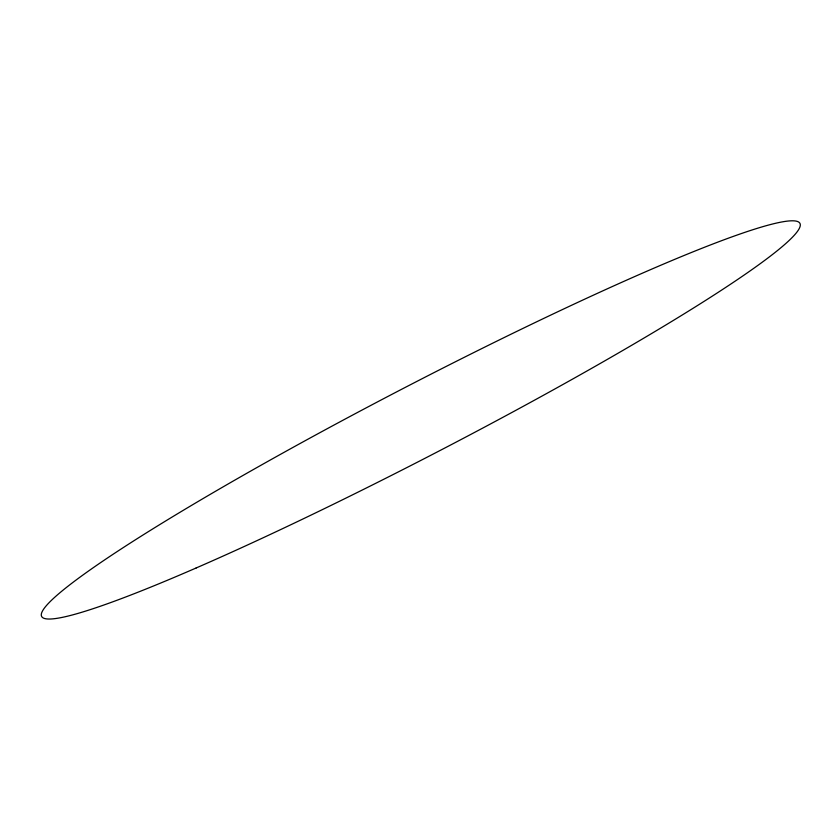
<?xml version="1.0" encoding="UTF-8"?>
<svg xmlns="http://www.w3.org/2000/svg" width="840" height="840" viewBox="0 0 840 840"><rect width="100%" height="100%" fill="white"/><g stroke="black" fill="none" stroke-linecap="round" stroke-linejoin="round"><path stroke-width="1.26" d="M196.151 567.976A427.024 36.015 -27.4 0 0 798 230.601A427.024 36.015 -27.4 0 0 268.296 461.139A427.024 36.015 -27.4 0 0 196.151 567.976"/></g></svg>
